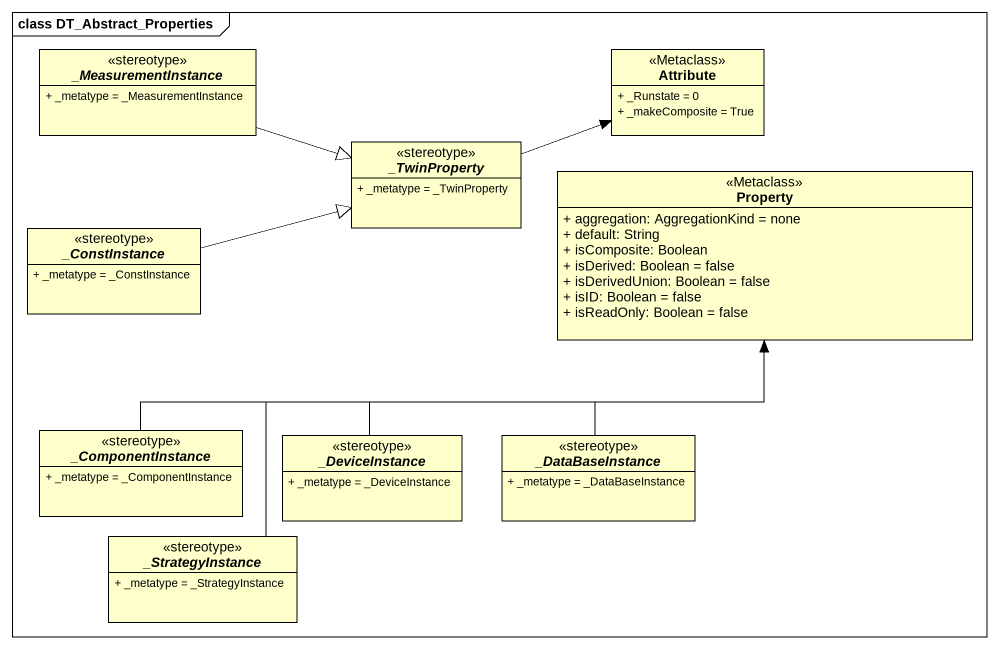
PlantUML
@startuml
mainframe class DT_Abstract_Properties
hide circle
hide empty members
skinparam classAttributeIconSize 0
abstract class "_MeasurementInstance" as MeasurementInstance <<stereotype>> {
  + _metatype = _MeasurementInstance
}
class Attribute <<Metaclass>> {
  + _Runstate = 0
  + _makeComposite = True
}
abstract class "_TwinProperty" as TwinProperty <<stereotype>> {
  + _metatype = _TwinProperty
}
class Property <<Metaclass>> {
  + aggregation: AggregationKind = none
  + default: String
  + isComposite: Boolean
  + isDerived: Boolean = false
  + isDerivedUnion: Boolean = false
  + isID: Boolean = false
  + isReadOnly: Boolean = false
}
abstract class "_ConstInstance" as ConstInstance <<stereotype>> {
  + _metatype = _ConstInstance
}
abstract class "_ComponentInstance" as ComponentInstance <<stereotype>> {
  + _metatype = _ComponentInstance
}
abstract class "_DeviceInstance" as DeviceInstance <<stereotype>> {
  + _metatype = _DeviceInstance
}
abstract class "_DataBaseInstance" as DataBaseInstance <<stereotype>> {
  + _metatype = _DataBaseInstance
}
abstract class "_StrategyInstance" as StrategyInstance <<stereotype>> {
  + _metatype = _StrategyInstance
}
MeasurementInstance -right-|> TwinProperty
TwinProperty -right-> Attribute
ConstInstance -right-|> TwinProperty
ComponentInstance -right-> Property
DeviceInstance -right-> Property
DataBaseInstance -up-> Property
StrategyInstance -right-> Property
@enduml
